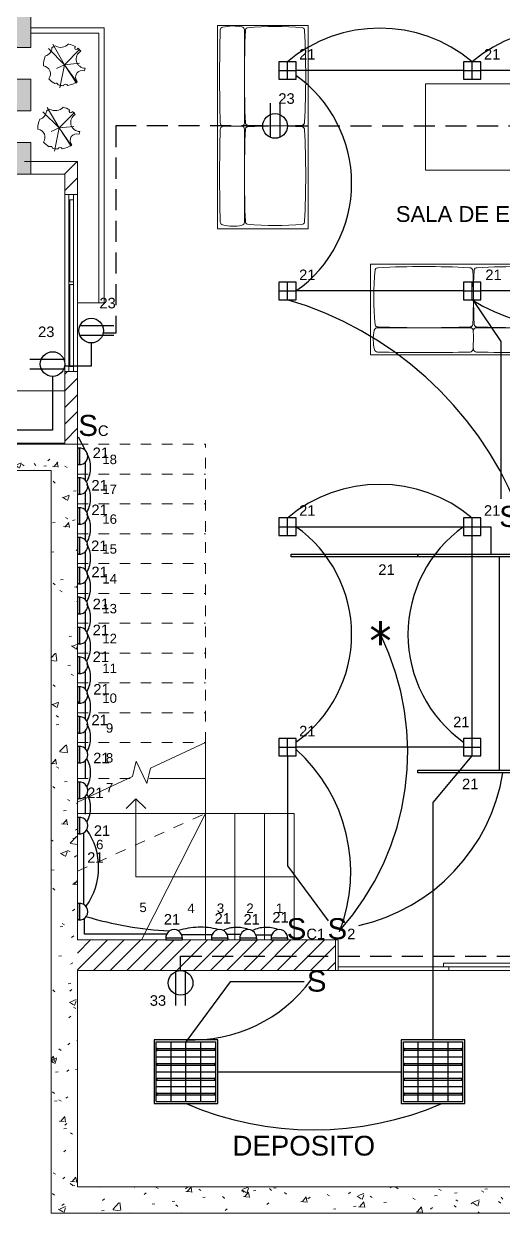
# Model space of a CAD drawing. Header units: inches. Extents: x 131 to 82119, y 71 to 16923.
# Drawn here: x 178.75 to 183.3, y 142.68 to 153.96 of the extents above; entities that cross this region are included whole.
import ezdxf
from ezdxf.enums import TextEntityAlignment as Align

# ---------------------------------------------------------------- set-up
doc = ezdxf.new("R2010")
doc.units = ezdxf.units.IN
doc.header["$MEASUREMENT"] = 0
for name, pattern in [('Dash', [0.006, 0.003, -0.003]), ('HIDDEN', [9.525, 6.35, -3.175]), ('Overhead', [0.003969, 0.002381, -0.001587]), ('PISO', [0.3, 0.2, -0.1])]:
    doc.linetypes.add(name, pattern=pattern)
for name, color, linetype, lineweight in [('A-COLS-____-OTLN', 52, 'Continuous', 18), ('A-DETL-____-THIN', 151, 'Continuous', 18), ('A-DOOR-____-MCUT', 31, 'Continuous', 18), ('A-DOOR-____-OTLN', 31, 'Continuous', 18), ('A-DOOR-FRAM-MCUT', 31, 'Continuous', 18), ('A-GLAZ-____-MCUT', 151, 'Continuous', 18), ('A-GLAZ-____-OTLN', 151, 'Continuous', 18), ('A-WALL-____-MCUT', 113, 'Continuous', 18), ('A-WALL-____-OTLN', 113, 'Continuous', 18), ('A-WALL-____-PATT', 111, 'Continuous', 18), ('DUCTO-PARED O TECHO', 7, 'Continuous', 25), ('DUCTO-PISO', 7, 'PISO', 25), ('G-____-____-TEXT', 231, 'Continuous', 9), ('I-FURN-____-OTLN', 30, 'Continuous', 18), ('L-PLNT-____-OTLN', 71, 'Continuous', 18), ('Q-CASE-____-OTLN', 31, 'Continuous', 18), ('S-STRS-____-MBND', 31, 'Overhead', 18), ('S-STRS-____-OTLN', 31, 'Continuous', 18), ('SIMBOLOGIA', 150, 'Continuous', 25)]:
    doc.layers.add(name, color=color, linetype=linetype, lineweight=lineweight)
for name, color, linetype in [('Arquitectónico', 253, 'Continuous'), ('BLOQUES TOMAS Y LUCES', 140, 'Continuous'), ('BLOQUES_ILUMINACION', 1, 'Continuous'), ('BLOQUES_ILUMINACION1', 8, 'Continuous'), ('INTERRUPTORES', 6, 'Continuous'), ('LAMPARAS', 20, 'Continuous'), ('Retorno', 5, 'HIDDEN')]:
    doc.layers.add(name, color=color, linetype=linetype)
doc.styles.add('Arial_1', font='arial.ttf', dxfattribs={"height": 0.15})
doc.styles.add('Arial_2', font='arial.ttf', dxfattribs={"height": 0.089295})
doc.styles.add('Arial_5', font='arial.ttf', dxfattribs={"height": 0.1875})
doc.styles.add('ROMANS', font='romans.shx', dxfattribs={"width": 0.625})
doc.styles.get("Standard").update_dxf_attribs({"font": 'arial.ttf'})
pattern_1 = [(50, (192.4177, 155.93026), (0.546432, -0.047308), [0.057, -0.629]), (355, (192.4177, 155.93026), (-0.105429, 0.57337), [0.046, -0.503]), (100.451, (192.4637, 155.92626), (0.440955, 0.525708), [0.049, -0.534]), (46.184, (192.4177, 156.08226), (0.813123, -0.12606), [0.086, -0.943]), (96.636, (192.4857, 156.07226), (0.711995, 0.742252), [0.073, -0.801]), (351.184, (192.4177, 156.08226), (0.71223, 0.742616), [0.069, -0.754]), (21, (192.4937, 156.04426), (0.454985, -0.306292), [0.057, -0.629]), (326, (192.4937, 156.04426), (0.185766, 0.552594), [0.046, -0.503]), (71.451, (192.5317, 156.01926), (0.640536, 0.246016), [0.049, -0.534]), (37.5, (192.4177, 155.93026), (0.009206, 0.2541166), [0.025, -0.472, 0.025, -0.485, -0.505]), (37.5, (192.4177, 155.93026), (0.009206, 0.2541166), [-1.007, 0.025, -0.48]), (7.5, (192.4177, 155.93026), (0.2004608, 0.3007382), [0.025, -0.266, 0.025, -0.46, -0.192]), (7.5, (192.4177, 155.93026), (0.2004608, 0.3007382), [-0.776, 0.025, -0.167]), (327.5, (192.2477, 155.93026), (0.406483, -0.0170776), [0.025, -0.165, 0.025, -0.569, -0.789]), (327.5, (192.2477, 155.93026), (0.406483, -0.0170776), [-0.785, 0.025, -0.764]), (317.5, (192.1717, 155.93026), (0.4439987, 0.076008), [0.025, -0.223, 0.025, -0.37, -0.56]), (317.5, (192.1717, 155.93026), (0.4439987, 0.076008), [-0.642, 0.025, -0.535])]

# ---------------------------------------------------------------- blocks, each defined once
blk = doc.blocks.new('Corredera closet lisa - 2_10 x 2_70 - Metálica-1740423-ARQ-SS')
at = {"layer": 'A-DOOR-____-MCUT'}
for p, q in [((-1.025, -0.106825), (0.0254, -0.106825)), ((-1.025, -0.141825), (-1.025, -0.106825)), ((-0.0254, -0.071825), (1.025, -0.071825)), ((-0.0254, -0.106825), (-0.0254, -0.071825)), ((1.025, -0.106825), (-0.0254, -0.106825)), ((0.0254, -0.106825), (0.0254, -0.141825)), ((1.025, -0.071825), (1.025, -0.106825)), ((0.0254, -0.141825), (-1.025, -0.141825))]:
    blk.add_line(p, q, dxfattribs=at)
at = {"layer": 'A-DOOR-FRAM-MCUT'}
for p, q in [((-1.05, 0.148175), (-1.025, 0.148175)), ((-1.05, -0.141825), (-1.05, 0.148175)), ((-1.025, 0.148175), (-1.025, -0.141825)), ((1.025, 0.148175), (1.05, 0.148175)), ((1.025, -0.141825), (1.025, 0.148175)), ((1.05, 0.148175), (1.05, -0.141825)), ((-1.025, -0.141825), (-1.05, -0.141825)), ((1.05, -0.141825), (1.025, -0.141825))]:
    blk.add_line(p, q, dxfattribs=at)
blk = doc.blocks.new('M_Rectangular Column - Columna Arquitectonica 0_24 x 0_30-1649937-ARQ-P2')
at = {"layer": 'A-COLS-____-OTLN'}
blk.add_hatch(color=256, dxfattribs=at).paths.add_polyline_path([(-0.15, -0.12), (0.15, -0.12), (0.15, 0.12), (-0.15, 0.12)], flags=0)
for p, q in [((0.15, 0.12), (-0.15, 0.12)), ((-0.15, 0.12), (-0.15, -0.12)), ((0.15, -0.12), (0.15, 0.12)), ((-0.15, -0.12), (0.15, -0.12))]:
    blk.add_line(p, q, dxfattribs=at)
blk = doc.blocks.new('Meet_2_Seater_Connect_Left - Meet_2_Seater_Connect_Left-1030455-ARQ-SS')
at = {"layer": 'I-FURN-____-OTLN'}
for p, q in [((-0.955, 0.427), (-0.955, -0.427)), ((0.972, 0.43), (-0.952, 0.43)), ((0.975, -0.427), (0.975, 0.427)), ((-0.911, 0.174), (-0.029, 0.174)), ((0.029, 0.174), (0.911, 0.174)), ((-0.952, -0.43), (0.972, -0.43))]:
    blk.add_line(p, q, dxfattribs=at)
for centre, radius, start, end in [((-0.952, 0.427), 0.003, 89.9999, 180), ((-0.541, 0.284), 0.408, 166.1876, 192.2067), ((-0.908, 0.374), 0.03, 91.5026, 166.1876), ((-0.47, -16.327), 16.737, 88.4934, 91.5026), ((-0.031, 0.374), 0.03, 13.8075, 88.4934), ((-0.126, 0.351), 0.128, 6.0523, 13.8075), ((3.345, 0.265), 3.345, 178.2931, 181.1734), ((0.055, 0.368), 0.0543, 166.1876, 184.2904), ((0.032, 0.374), 0.03, 91.5026, 166.1876), ((0.47, -16.327), 16.737, 88.4934, 91.5026), ((0.909, 0.374), 0.03, 13.8075, 88.4934), ((0.542, 0.284), 0.408, 347.7933, 13.8075), ((0.972, 0.427), 0.003, 360, 92.4594), ((1.732, -0.116), 2.677, 174.3726, 185.6274), ((-0.911, 0.204), 0.03, 192.2067, 270), ((-0.907, 0.14), 0.0256, 85.9059, 166.0941), ((-0.468, -11.582), 11.756, 87.87, 92.1327), ((-0.034, 0.141), 0.0256, 3.8772, 84.1228), ((-0.029, 0.204), 0.03, 270, 344.7947), ((-4.567, -0.118), 4.566, 356.7839, 3.2623), ((4.437, -0.118), 4.438, 176.6436, 183.3102), ((0.029, 0.204), 0.03, 195.2053, 270), ((0.032, 0.141), 0.0256, 95.8772, 176.1228), ((0.467, -11.582), 11.756, 87.8673, 92.13), ((0.906, 0.14), 0.0256, 13.9059, 94.0941), ((0.911, 0.204), 0.03, 270, 347.7933), ((-1.733, -0.116), 2.677, 354.3726, 5.6274), ((-0.952, -0.427), 0.003, 180, 271.9138), ((-0.908, -0.37), 0.0262, 199.3576, 278.6424), ((-0.47, 7.831), 8.238, 266.9834, 273.0166), ((-0.033, -0.37), 0.0256, 262.8129, 352.2045), ((0.032, -0.37), 0.0256, 187.7955, 277.1871), ((0.469, 7.831), 8.238, 266.9834, 273.0166), ((0.906, -0.37), 0.0262, 261.3576, 340.6424), ((0.972, -0.427), 0.003, 270, 360)]:
    blk.add_arc(centre, radius, start, end, dxfattribs=at)
blk = doc.blocks.new('M_RPC Plant - Tropical - Agave - 0_45 Meters-752007-ARQ-SS')
at = {"layer": 'L-PLNT-____-OTLN'}
for q in [(-0.153, 0.15), (-0.112, 0.191), (0.147, 0.144), (0.141, 0.009), (-0.075, -0.039), (-0.043, -0.224), (0.114, -0.178), (0.12, -0.174)]:
    blk.add_line((0, -0.004), q, dxfattribs=at)
for centre, radius, start, end in [((-0.203, 0.16), 0.0842, 284.5761, 357.8078), ((0, -0.004), 0.2, 116.6696, 126.6487), ((-0.036, 0.263), 0.103, 238.4657, 316.9123), ((0, -0.004), 0.2, 58.808, 78.7084), ((0.111, 0.155), 0.0145, 121.2967, 348.7033), ((0.197, 0.049), 0.0863, 119.9838, 270.0162), ((0, -0.004), 0.2, 39.648, 51.192), ((0, -0.004), 0.2, 155.7352, 183.4024), ((-0.21, -0.092), 0.0771, 323.3668, 82.226), ((0.168, -0.122), 0.0628, 68.9276, 221.0724), ((0, -0.004), 0.2, 342.7424, 350.352), ((0, -0.004), 0.2, 222.1904, 242.6209), ((-0.082, -0.201), 0.0221, 17.3648, 117.5876), ((0, -0.004), 0.2, 252.3315, 266.9942), ((0.011, -0.212), 0.0231, 28.1518, 157.8482), ((0, -0.004), 0.2, 279.0058, 307.2576)]:
    blk.add_arc(centre, radius, start, end, dxfattribs=at)
blk = doc.blocks.new('Ventana Tipo A - 1_68 x 1_80-1820448-ARQ-P1')
at = {"layer": 'A-GLAZ-____-MCUT'}
for p, q in [((-0.464, 0.035), (-0.514, 0.035)), ((-0.464, -0.01), (-0.464, 0.035)), ((1.116, -0.01), (1.116, 0.035)), ((1.166, 0.035), (1.116, 0.035)), ((-0.514, -0.01), (-0.464, -0.01)), ((1.116, -0.01), (1.166, -0.01))]:
    blk.add_line(p, q, dxfattribs=at)
at = {"layer": 'A-GLAZ-____-OTLN'}
for p, q in [((1.116, 0.035), (-0.464, 0.035)), ((-0.464, 0), (-0.464, 0.015)), ((0.313, 0), (-0.464, 0)), ((1.116, 0), (0.339, 0)), ((-0.464, -0.01), (1.116, -0.01))]:
    blk.add_line(p, q, dxfattribs=at)
at = {"layer": 'A-GLAZ-____-OTLN', "linetype": 'Dash'}
for p, q in [((0.313, 0.035), (0.313, -0.01)), ((0.339, 0.035), (0.339, -0.01))]:
    blk.add_line(p, q, dxfattribs=at)
blk = doc.blocks.new('4X17W')
at = {"layer": 'BLOQUES_ILUMINACION'}
blk.add_lwpolyline([(-0.3025, 0.3025), (-0.3025, -0.3025), (0.3025, -0.3025), (0.3025, 0.3025)], close=True, dxfattribs=at)
at = {"layer": 'BLOQUES_ILUMINACION1'}
for p, q in [((-0.2825, -0.2825), (-0.2825, 0.2825)), ((-0.2825, 0.2825), (0.2825, 0.2825)), ((-0.1413, -0.2825), (-0.1413, 0.2825)), ((0, -0.2825), (0, 0.2825)), ((0.1413, -0.2825), (0.1413, 0.2825)), ((0.2825, -0.2825), (0.2825, 0.2825)), ((-0.2825, 0.2219), (-0.2725, 0.2219)), ((-0.2825, 0.2019), (-0.2725, 0.2019)), ((-0.2825, 0.1413), (0.2825, 0.1413)), ((-0.2725, 0.2019), (-0.2725, 0.2219)), ((-0.2725, 0.2204), (0.2725, 0.2204)), ((-0.2725, 0.2034), (0.2725, 0.2034)), ((0.2725, 0.2019), (0.2725, 0.2219)), ((0.2825, 0.2219), (0.2725, 0.2219)), ((0.2825, 0.2019), (0.2725, 0.2019)), ((-0.2825, 0.0806), (-0.2725, 0.0806)), ((-0.2825, 0.0606), (-0.2725, 0.0606)), ((-0.2725, 0.0606), (-0.2725, 0.0806)), ((-0.2725, 0.0791), (0.2725, 0.0791)), ((-0.2725, 0.0621), (0.2725, 0.0621)), ((0.2725, 0.0606), (0.2725, 0.0806)), ((0.2825, 0.0806), (0.2725, 0.0806)), ((0.2825, 0.0606), (0.2725, 0.0606)), ((-0.2825, 0), (0.2825, 0)), ((-0.2825, -0.0606), (-0.2725, -0.0606)), ((-0.2825, -0.0806), (-0.2725, -0.0806)), ((-0.2725, -0.0806), (-0.2725, -0.0606)), ((-0.2725, -0.0621), (0.2725, -0.0621)), ((-0.2725, -0.0791), (0.2725, -0.0791)), ((0.2725, -0.0806), (0.2725, -0.0606)), ((0.2825, -0.0606), (0.2725, -0.0606)), ((0.2825, -0.0806), (0.2725, -0.0806)), ((-0.2825, -0.1413), (0.2825, -0.1413)), ((-0.2825, -0.2019), (-0.2725, -0.2019)), ((-0.2825, -0.2219), (-0.2725, -0.2219)), ((-0.2725, -0.2219), (-0.2725, -0.2019)), ((-0.2725, -0.2034), (0.2725, -0.2034)), ((-0.2725, -0.2204), (0.2725, -0.2204)), ((0.2725, -0.2219), (0.2725, -0.2019)), ((0.2825, -0.2019), (0.2725, -0.2019)), ((0.2825, -0.2219), (0.2725, -0.2219)), ((-0.2825, -0.2825), (0.2825, -0.2825))]:
    blk.add_line(p, q, dxfattribs=at)
blk = doc.blocks.new('TOMA')
at = {"layer": 'SIMBOLOGIA'}
for p, q in [((-0.0301, 0.2165), (-0.0301, 0.0062)), ((0.0294, 0.2165), (0.0294, 0.1463)), ((0.0294, 0.1463), (0.0294, 0.0059))]:
    blk.add_line(p, q, dxfattribs=at)
blk.add_circle((0, 0.0761), 0.0761, dxfattribs=at)
blk = doc.blocks.new('APLIQUE MINI')
at = {"layer": 'BLOQUES TOMAS Y LUCES'}
for p, q in [((-0.132, 0.033), (-0.132, 0)), ((-0.132, 0.033), (0.132, 0.033)), ((-0.132, 0), (0.132, 0)), ((0.132, 0.033), (0.132, 0))]:
    blk.add_line(p, q, dxfattribs=at)
blk.add_arc((0, 0.033), 0.133, 352.7505, 187.2495, dxfattribs=at)

msp = doc.modelspace()

# ---------------------------------------------------------------- hatches: boundary and pattern name
at = {"layer": 'A-WALL-____-PATT'}
h = msp.add_hatch(dxfattribs=at)
h.set_pattern_fill('FP_1', color=8, style=0, pattern_type=2)
h.set_pattern_definition([(45, (194.12143, 153.4246), (-0.079196, 0.079196), [])])
h.paths.add_polyline_path([(179.261, 150.664), (179.141, 150.664), (179.141, 150.008), (179.261, 150.008)])
h.paths.add_polyline_path([(179.141, 152.344), (179.261, 152.344), (179.261, 152.658), (179.141, 152.658)])
h = msp.add_hatch(dxfattribs=at)
h.set_pattern_fill('FP_2', style=0, pattern_type=2)
h.set_pattern_definition(pattern_1)
h.paths.add_polyline_path([(175.876, 149.726), (179.011, 149.726), (179.011, 149.976), (175.876, 149.976), (175.876, 149.928)], flags=0)
h = msp.add_hatch(dxfattribs=at)
h.set_pattern_fill('FP_1', color=8, style=0, pattern_type=2)
h.set_pattern_definition([(45, (192.4177, 155.93026), (-0.07919596, 0.07919596), [])])
h.paths.add_polyline_path([(179.141, 149.976), (179.141, 149.983), (176.126, 149.983), (176.126, 149.976), (177.312, 149.976)])
h = msp.add_hatch(dxfattribs=at)
h.set_pattern_fill('FP_2', style=0, pattern_type=2)
h.set_pattern_definition(pattern_1)
h.paths.add_polyline_path([(179.261, 145.129), (179.261, 149.976), (179.011, 149.976), (179.011, 145.129)], flags=0)
h = msp.add_hatch(dxfattribs=at)
h.set_pattern_fill('FP_2', style=0, pattern_type=2)
h.set_pattern_definition(pattern_1)
h.paths.add_polyline_path([(179.011, 142.683), (179.261, 142.683), (179.261, 145.129), (179.011, 145.129), (179.011, 144.544)], flags=0)
h = msp.add_hatch(dxfattribs=at)
h.set_pattern_fill('FP_2', style=0, pattern_type=2)
h.set_pattern_definition(pattern_1)
h.paths.add_polyline_path([(180.648, 142.683), (180.648, 142.933), (179.261, 142.933), (179.261, 142.683)], flags=0)
h = msp.add_hatch(dxfattribs=at)
h.set_pattern_fill('FP_2', style=0, pattern_type=2)
h.set_pattern_definition(pattern_1)
h.paths.add_polyline_path([(183.91, 142.683), (183.91, 142.933), (180.648, 142.933), (180.648, 142.683), (181.895, 142.683)], flags=0)

# ---------------------------------------------------------------- linework, layer by layer
msp.add_line((179.141, 149.983), (176.133, 149.983))
at = {"layer": 'A-DETL-____-THIN'}
for p, q in [((179.261, 149.976), (179.261, 147.531)), ((179.261, 147.531), (179.274, 147.531))]:
    msp.add_line(p, q, dxfattribs=at)
at = {"layer": 'A-WALL-____-MCUT'}
for p, q in [((178.757, 152.658), (179.261, 152.658)), ((179.261, 152.658), (179.261, 149.976)), ((178.577, 152.538), (179.141, 152.538)), ((179.141, 152.538), (179.141, 149.976)), ((179.141, 152.344), (179.261, 152.344)), ((179.141, 150.664), (179.261, 150.664)), ((179.141, 149.983), (176.133, 149.983)), ((179.261, 149.976), (177.569, 149.976)), ((179.261, 145.274), (179.261, 149.976)), ((176.226, 149.726), (179.011, 149.726)), ((179.011, 149.726), (179.011, 142.683)), ((181.71, 145.274), (179.261, 145.274)), ((179.261, 144.984), (181.79, 144.984)), ((179.261, 142.933), (179.261, 144.984)), ((183.91, 142.933), (179.261, 142.933)), ((179.011, 142.683), (184.16, 142.683))]:
    msp.add_line(p, q, dxfattribs=at)
at = {"layer": 'A-WALL-____-OTLN'}
msp.add_line((183.785, 144.984), (182.785, 144.984), dxfattribs=at)
at = {"layer": 'A-WALL-____-PATT', "color": 8, "linetype": 'Continuous'}
for p, q in [((179.261, 145.149), (179.385, 145.274)), ((179.261, 144.991), (179.544, 145.274)), ((179.412, 144.984), (179.702, 145.274)), ((179.57, 144.984), (179.86, 145.274)), ((179.729, 144.984), (180.019, 145.274)), ((179.887, 144.984), (180.177, 145.274)), ((180.046, 144.984), (180.336, 145.274)), ((180.204, 144.984), (180.494, 145.274)), ((180.362, 144.984), (180.652, 145.274)), ((180.521, 144.984), (180.811, 145.274)), ((180.679, 144.984), (180.969, 145.274)), ((180.838, 144.984), (181.128, 145.274)), ((180.996, 144.984), (181.286, 145.274)), ((181.154, 144.984), (181.444, 145.274)), ((181.313, 144.984), (181.603, 145.274)), ((181.471, 144.984), (181.71, 145.222)), ((181.63, 144.984), (181.71, 145.064)), ((181.788, 144.984), (181.79, 144.986))]:
    msp.add_line(p, q, dxfattribs=at)
at = {"layer": 'DUCTO-PARED O TECHO'}
for p, q in [((182.924, 153.52), (181.334, 153.52)), ((184.666, 153.52), (183.088, 153.52)), ((182.924, 151.429), (181.334, 151.429)), ((184.666, 151.429), (183.088, 151.429)), ((179.318, 146.29), (179.318, 145.611)), ((180.248, 145.327), (180.538, 145.327)), ((180.68, 145.328), (180.81, 145.328))]:
    msp.add_line(p, q, dxfattribs=at)
for points in [[(183.281, 149.457), (183.281, 150.951), (183.018, 151.339)], [(179.391, 150.936), (179.391, 150.717), (179.139, 150.717)], [(179.024, 150.62), (179.024, 150.108), (178.646, 150.108)], [(179.268, 150.047), (179.333, 149.919)], [(179.332, 149.802), (179.332, 149.637)], [(179.332, 149.519), (179.332, 149.354)], [(179.332, 149.236), (179.332, 149.071)], [(181.334, 149.193), (182.924, 149.193)], [(183.088, 149.193), (183.182, 149.193), (183.182, 148.934)], [(183.006, 147.184), (183.006, 149.111)], [(179.332, 148.953), (179.332, 148.788)], [(183.263, 148.908), (183.263, 146.884)], [(179.332, 148.67), (179.332, 148.505)], [(179.332, 148.387), (179.332, 148.222)], [(179.332, 148.1), (179.332, 147.935)], [(179.332, 147.821), (179.332, 147.656)], [(179.332, 147.538), (179.332, 147.373)], [(179.332, 147.255), (179.332, 147.09)], [(182.924, 147.102), (181.327, 147.102)], [(181.252, 147.019), (181.252, 145.978), (181.639, 145.457)], [(182.635, 144.327), (182.635, 146.577), (183.006, 147.019)], [(179.332, 146.972), (179.332, 146.807)], [(179.332, 146.633), (179.332, 146.468)], [(180.108, 145.33), (179.327, 145.33), (179.327, 145.479)], [(180.953, 145.324), (181.103, 145.324)], [(181.246, 145.274), (181.246, 145.274)], [(181.41, 144.876), (180.71, 144.876), (180.29, 144.307)], [(180.593, 144.025), (182.332, 144.025)]]:
    msp.add_lwpolyline(points, dxfattribs=at)
at = {"layer": 'DUCTO-PISO'}
for points in [[(181.018, 152.994), (179.624, 152.994), (179.624, 151.029), (179.512, 151.029)], [(181.251, 152.994), (184.735, 152.994)], [(180.239, 144.984), (180.239, 145.119), (183.572, 145.119), (183.572, 143.986), (185.029, 143.986)]]:
    msp.add_lwpolyline(points, dxfattribs=at)
at = {"layer": 'I-FURN-____-OTLN'}
msp.add_lwpolyline([(182.562, 153.393), (183.473, 153.393), (183.473, 152.576), (182.562, 152.576)], close=True, dxfattribs=at)
at = {"layer": 'LAMPARAS'}
for p, q in [((181.334, 153.603), (181.17, 153.603)), ((181.17, 153.603), (181.17, 153.438)), ((181.252, 153.438), (181.252, 153.603)), ((183.088, 153.603), (182.924, 153.603)), ((182.924, 153.603), (182.924, 153.438)), ((183.006, 153.438), (183.006, 153.603)), ((181.17, 153.52), (181.334, 153.52)), ((181.17, 153.438), (181.334, 153.438)), ((182.924, 153.52), (183.088, 153.52)), ((182.924, 153.438), (183.088, 153.438)), ((181.334, 151.511), (181.17, 151.511)), ((181.17, 151.511), (181.17, 151.346)), ((181.252, 151.346), (181.252, 151.511)), ((183.088, 151.511), (182.924, 151.511)), ((182.924, 151.511), (182.924, 151.346)), ((183.006, 151.346), (183.006, 151.511)), ((181.17, 151.429), (181.334, 151.429)), ((182.924, 151.429), (183.088, 151.429)), ((181.17, 151.346), (181.334, 151.346)), ((182.924, 151.346), (183.088, 151.346)), ((181.334, 149.276), (181.17, 149.276)), ((181.17, 149.276), (181.17, 149.111)), ((181.252, 149.111), (181.252, 149.276)), ((183.088, 149.276), (182.924, 149.276)), ((182.924, 149.276), (182.924, 149.111)), ((183.006, 149.111), (183.006, 149.276)), ((181.17, 149.193), (181.334, 149.193)), ((182.924, 149.193), (183.088, 149.193)), ((181.17, 149.111), (181.334, 149.111)), ((182.924, 149.111), (183.088, 149.111)), ((181.334, 147.184), (181.17, 147.184)), ((181.17, 147.184), (181.17, 147.019)), ((181.17, 147.102), (181.334, 147.102)), ((181.252, 147.019), (181.252, 147.184)), ((183.088, 147.184), (182.924, 147.184)), ((182.924, 147.184), (182.924, 147.019)), ((182.924, 147.102), (183.088, 147.102)), ((183.006, 147.019), (183.006, 147.184)), ((181.17, 147.019), (181.334, 147.019)), ((182.924, 147.019), (183.088, 147.019))]:
    msp.add_line(p, q, dxfattribs=at)
for points in [[(181.17, 153.438), (181.334, 153.438), (181.334, 153.603), (181.17, 153.603)], [(182.924, 153.438), (183.088, 153.438), (183.088, 153.603), (182.924, 153.603)], [(181.17, 151.346), (181.334, 151.346), (181.334, 151.511), (181.17, 151.511)], [(182.924, 151.346), (183.088, 151.346), (183.088, 151.511), (182.924, 151.511)], [(181.17, 149.111), (181.334, 149.111), (181.334, 149.276), (181.17, 149.276)], [(182.924, 149.111), (183.088, 149.111), (183.088, 149.276), (182.924, 149.276)], [(181.289, 148.934), (182.489, 148.934), (182.489, 148.908), (181.289, 148.908)], [(182.489, 148.934), (183.689, 148.934), (183.689, 148.908), (182.489, 148.908)], [(181.17, 147.019), (181.334, 147.019), (181.334, 147.184), (181.17, 147.184)], [(182.924, 147.019), (183.088, 147.019), (183.088, 147.184), (182.924, 147.184)], [(182.489, 146.884), (183.689, 146.884), (183.689, 146.858), (182.489, 146.858)]]:
    msp.add_lwpolyline(points, close=True, dxfattribs=at)
at = {"layer": 'Q-CASE-____-OTLN'}
for p, q in [((179.514, 153.925), (178.817, 153.925)), ((179.464, 153.875), (178.817, 153.875)), ((179.464, 151.317), (179.464, 153.875)), ((179.514, 151.317), (179.514, 153.925)), ((179.261, 151.317), (179.514, 151.317)), ((179.141, 150.483), (176.133, 150.483))]:
    msp.add_line(p, q, dxfattribs=at)
at = {"layer": 'Retorno'}
for centre, radius, start, end in [((182.129, 152.552), 1.369, 50.1456, 129.8544), ((183.883, 152.552), 1.369, 50.1456, 129.8544), ((180.611, 152.45), 1.251, 305.2908, 54.7092), ((180.29, 148.084), 3.401, 22.4689, 73.5801), ((183.883, 152.707), 1.619, 237.2047, 302.7953), ((179.115, 149.754), 0.27, 331.2968, 29.6265), ((179.115, 149.463), 0.27, 331.2968, 29.6265), ((182.129, 148.225), 1.369, 50.1456, 129.8544), ((179.115, 149.178), 0.27, 331.2968, 29.6265), ((180.611, 148.172), 1.251, 305.2908, 54.7092), ((183.647, 148.172), 1.251, 125.2908, 234.7092), ((179.115, 148.895), 0.27, 331.2968, 29.6265), ((179.115, 148.618), 0.27, 331.2968, 29.6265), ((179.115, 148.325), 0.27, 331.2968, 29.6265), ((179.115, 148.054), 0.27, 331.2968, 29.6265), ((179.851, 147.054), 2.543, 318.3222, 25.948), ((179.115, 147.763), 0.27, 331.2968, 29.6265), ((179.115, 147.482), 0.27, 331.2968, 29.6265), ((179.115, 147.191), 0.27, 331.2968, 29.6265), ((179.115, 146.859), 0.27, 331.2968, 29.6265), ((180.295, 145.92), 1.558, 338.7089, 48.1786), ((181.544, 147.146), 1.777, 282.5893, 350.6851), ((179.115, 146.526), 0.27, 331.2968, 29.6265), ((178.833, 145.962), 0.628, 324.2315, 35.0132), ((180.296, 148.66), 3.304, 253.1955, 267.1095), ((180.426, 144.694), 0.701, 76.0822, 107.1735), ((180.774, 145.088), 0.306, 69.5868, 115.5317), ((181.054, 145.088), 0.306, 69.5868, 115.5317), ((180.347, 145.736), 1.41, 267.6891, 323.3867), ((181.504, 146.56), 3.086, 246.8425, 293.1575)]:
    msp.add_arc(centre, radius, start, end, dxfattribs=at)
at = {"layer": 'S-STRS-____-MBND'}
for p, q in [((179.261, 149.976), (180.475, 149.976)), ((179.261, 146.58), (179.261, 149.976)), ((180.475, 147.146), (180.475, 149.976)), ((179.261, 149.693), (180.475, 149.693)), ((179.261, 149.693), (180.475, 149.693)), ((179.261, 149.41), (180.475, 149.41)), ((179.261, 149.41), (180.475, 149.41)), ((179.261, 149.127), (180.475, 149.127)), ((179.261, 149.127), (180.475, 149.127)), ((179.261, 148.844), (180.475, 148.844)), ((179.261, 148.844), (180.475, 148.844)), ((179.261, 148.561), (180.475, 148.561)), ((179.261, 148.561), (180.475, 148.561)), ((179.261, 148.278), (180.475, 148.278)), ((179.261, 148.278), (180.475, 148.278)), ((179.261, 147.995), (180.475, 147.995)), ((179.261, 147.995), (180.475, 147.995)), ((179.261, 147.712), (180.475, 147.712)), ((179.261, 147.712), (180.475, 147.712)), ((179.261, 147.429), (180.475, 147.429)), ((179.261, 147.429), (180.475, 147.429)), ((179.261, 147.146), (180.475, 147.146)), ((179.261, 146.807), (179.792, 146.807))]:
    msp.add_line(p, q, dxfattribs=at)
at = {"layer": 'S-STRS-____-MBND', "linetype": 'Continuous'}
for p, q in [((180.475, 147.146), (179.953, 146.903)), ((179.818, 146.969), (179.783, 146.823)), ((179.917, 146.757), (179.818, 146.969)), ((179.953, 146.903), (179.917, 146.757)), ((179.783, 146.823), (179.261, 146.58))]:
    msp.add_line(p, q, dxfattribs=at)
at = {"layer": 'S-STRS-____-OTLN'}
for p, q in [((180.475, 146.863), (180.475, 147.146)), ((179.943, 146.807), (180.475, 146.807)), ((180.475, 146.58), (180.475, 146.863)), ((179.815, 146.613), (179.721, 146.52)), ((179.815, 146.58), (179.815, 146.613)), ((179.815, 146.613), (179.908, 146.52)), ((179.815, 146.201), (179.815, 146.58)), ((180.475, 146.527), (180.475, 146.58)), ((180.475, 146.475), (179.261, 146.475)), ((179.868, 145.274), (180.475, 146.475)), ((180.475, 146.5), (180.475, 146.527)), ((180.475, 146.475), (180.475, 146.5)), ((180.755, 146.475), (180.475, 146.475)), ((180.475, 145.274), (180.475, 146.475)), ((181.035, 146.475), (180.755, 146.475)), ((180.755, 145.274), (180.755, 146.475)), ((181.315, 146.475), (181.035, 146.475)), ((181.035, 145.274), (181.035, 146.475)), ((181.315, 145.274), (181.315, 146.475)), ((179.815, 145.874), (179.815, 146.201)), ((180.165, 145.874), (179.815, 145.874)), ((180.475, 145.874), (180.165, 145.874)), ((180.755, 145.874), (180.475, 145.874)), ((181.035, 145.874), (180.755, 145.874)), ((181.315, 145.874), (181.035, 145.874))]:
    msp.add_line(p, q, dxfattribs=at)
at = {"layer": 'S-STRS-____-OTLN', "linetype": 'Overhead'}
for p, q in [((179.261, 145.927), (180.475, 146.475)), ((180.475, 145.274), (180.475, 146.475)), ((180.755, 145.274), (180.755, 146.475)), ((181.035, 145.274), (181.035, 146.475)), ((181.315, 145.274), (181.315, 146.475))]:
    msp.add_line(p, q, dxfattribs=at)

# ---------------------------------------------------------------- block references
at = {"color": 3, "xscale": 0.5905511811023622, "yscale": 0.5905511811023622, "rotation": 270}
for p in [(179.261, 149.861), (179.261, 149.578), (179.261, 149.295), (179.261, 149.012), (179.261, 148.729), (179.261, 148.446), (179.261, 148.159), (179.261, 147.88), (179.261, 147.597), (179.261, 147.314), (179.261, 147.031), (179.261, 146.692), (179.261, 146.359), (179.261, 145.542)]:
    msp.add_blockref('APLIQUE MINI', p, dxfattribs=at)
at = {"color": 3, "xscale": 0.5905511811023622, "yscale": 0.5905511811023622}
for p in [(180.177, 145.274), (180.609, 145.274), (180.88, 145.274), (181.175, 145.274)]:
    msp.add_blockref('APLIQUE MINI', p, dxfattribs=at)
at = {"layer": 'A-COLS-____-OTLN', "rotation": 90.00000000000031}
for p in [(178.697, 153.888), (178.697, 153.288), (178.697, 152.688)]:
    msp.add_blockref('M_Rectangular Column - Columna Arquitectonica 0_24 x 0_30-1649937-ARQ-P2', p, dxfattribs=at)
at = {"layer": 'A-DOOR-____-OTLN'}
msp.add_blockref('Corredera closet lisa - 2_10 x 2_70 - Metálica-1740423-ARQ-SS', (182.76, 145.126), dxfattribs=at)
at = {"layer": 'A-GLAZ-____-OTLN', "color": 14, "xscale": -1, "rotation": 270}
msp.add_blockref('Ventana Tipo A - 1_68 x 1_80-1820448-ARQ-P1', (179.189, 151.178), dxfattribs=at)
at = {"layer": 'Arquitectónico', "ltscale": 100}
for p in [(180.29, 144.025), (182.635, 144.025)]:
    msp.add_blockref('4X17W', p, dxfattribs=at)
at = {"layer": 'I-FURN-____-OTLN', "xscale": -1, "rotation": 90.00000000000031}
msp.add_blockref('Meet_2_Seater_Connect_Left - Meet_2_Seater_Connect_Left-1030455-ARQ-SS', (181.019, 152.993), dxfattribs=at)
at = {"layer": 'I-FURN-____-OTLN', "rotation": 179.9999999999997}
msp.add_blockref('Meet_2_Seater_Connect_Left - Meet_2_Seater_Connect_Left-1030455-ARQ-SS', (183.017, 151.254), dxfattribs=at)
at = {"layer": 'L-PLNT-____-OTLN'}
for p in [(179.137, 153.579), (179.085, 152.979)]:
    msp.add_blockref('M_RPC Plant - Tropical - Agave - 0_45 Meters-752007-ARQ-SS', p, dxfattribs=at)
at = {"layer": 'SIMBOLOGIA', "xscale": 1.534310573126468, "yscale": 1.534310573126468, "zscale": 1.534310573126468}
msp.add_blockref('TOMA', (181.135, 152.877), dxfattribs=at)
for p, rotation in [((179.274, 151.053), 270), ((179.141, 150.736), 90), ((180.239, 144.984), 180)]:
    msp.add_blockref('TOMA', p, dxfattribs=dict(at, rotation=rotation))

# ---------------------------------------------------------------- texts
for s, p in [('21', (181.441, 153.624)), ('21', (183.195, 153.624)), ('23', (181.244, 153.204)), ('21', (181.441, 151.532)), ('21', (183.208, 151.532)), ('23', (179.546, 151.264)), ('23', (178.964, 150.992)), ('21', (179.482, 149.844)), ('21', (179.47, 149.536)), ('21', (179.47, 149.303)), ('21', (181.441, 149.297)), ('21', (183.195, 149.297)), ('21', (179.467, 148.962)), ('21', (179.47, 148.714)), ('21', (182.193, 148.736)), ('21', (179.482, 148.411)), ('21', (179.482, 148.164)), ('21', (179.482, 147.91)), ('21', (179.488, 147.601)), ('21', (179.47, 147.311)), ('21', (182.903, 147.292)), ('21', (181.441, 147.205)), ('21', (179.487, 146.95)), ('21', (182.987, 146.704)), ('21', (179.43, 146.62)), ('21', (179.493, 146.261)), ('21', (179.43, 146.006)), ('21', (180.157, 145.42)), ('21', (180.639, 145.429)), ('21', (180.913, 145.42)), ('21', (181.187, 145.439)), ('33', (180.024, 144.65))]:
    msp.add_text(s, height=0.1).set_placement(p, align=Align.CENTER)
at = {"layer": 'G-____-____-TEXT', "color": 7, "attachment_point": 1}
for s, insert, char_height, width, style in [('SALA DE ESTAR', (182.281, 152.234), 0.15, 2.03829, 'Arial_1'), ('DEPOSITO', (180.731, 143.417), 0.1875, 2.86202, 'Arial_5')]:
    msp.add_mtext(s, dxfattribs=dict(at, insert=insert, char_height=char_height, width=width, style=style))
at = {"layer": 'INTERRUPTORES', "char_height": 0.2, "attachment_point": 1}
for s, insert in [('\\pt0.0082306;S{\\H0.5x;C}', (179.268, 150.254)), ('\\pt0.0082306;S{\\H0.5x;2}', (183.262, 149.391)), ('\\pt0.0082306;S{\\H0.5x;C1}', (181.246, 145.481)), ('\\pt0.0082306;S{\\H0.5x;2}', (181.633, 145.481)), ('\\pt0.0082306;S', (181.437, 144.984))]:
    msp.add_mtext_dynamic_manual_height_columns(s, width=0.35309, gutter_width=12.5, heights=[0], dxfattribs=dict(at, insert=insert))
at = {"layer": 'LAMPARAS', "style": 'ROMANS'}
msp.add_text('*', height=0.399, dxfattribs=at).set_placement((181.999, 147.899))
at = {"layer": 'S-STRS-____-OTLN', "char_height": 0.0893, "attachment_point": 1, "line_spacing_factor": 0.941778, "style": 'Arial_2'}
for s, insert, width in [('18', (179.496, 149.876), 0.16483), ('17', (179.496, 149.593), 0.16483), ('16', (179.496, 149.31), 0.16483), ('15', (179.496, 149.027), 0.16483), ('14', (179.496, 148.744), 0.16483), ('13', (179.496, 148.461), 0.16483), ('12', (179.496, 148.178), 0.16483), ('11', (179.496, 147.895), 0.16483), ('10', (179.496, 147.612), 0.16483), ('9', (179.53, 147.329), 0.08241), ('8', (179.53, 147.046), 0.08241), ('7', (179.53, 146.763), 0.08241), ('6', (179.437, 146.224), 0.08241), ('5', (179.848, 145.628), 0.08241), ('4', (180.303, 145.62), 0.08241), ('3', (180.583, 145.62), 0.08241), ('2', (180.863, 145.62), 0.08241), ('1', (181.143, 145.62), 0.08241)]:
    msp.add_mtext(s, dxfattribs=dict(at, insert=insert, width=width))

doc.saveas('drawing.dxf')
